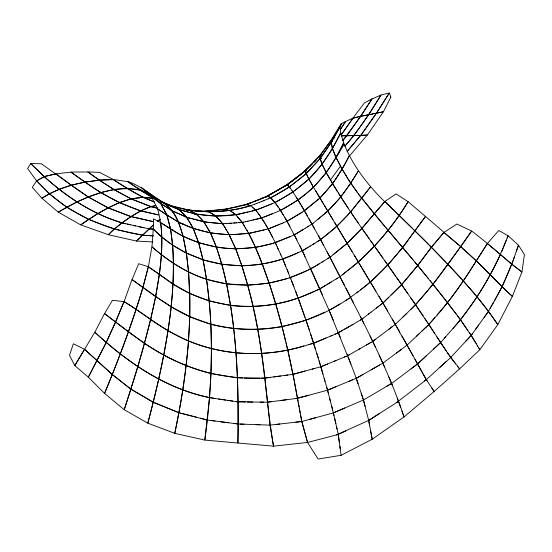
<?xml version="1.0" encoding="UTF-8"?>
<svg xmlns="http://www.w3.org/2000/svg" width="552" height="552" viewBox="0 0 552 552"><rect width="100%" height="100%" fill="white"/><g stroke="black" fill="none" stroke-linecap="round" stroke-linejoin="round"><path stroke-width="0.83" d="M303.986 345.862C261.952 358.897 214.652 355.647 175.736 334.664C157.203 325.783 141.698 312.032 124.096 301.599L131.99 279.581L155.74 296.507C147.639 334.871 136.53 372.496 124.214 409.701L104.556 393.39L88.355 377.168L106.391 342.247L115.513 322.023L144.438 343.413L150.634 319.587L155.588 296.562L171.272 306.767C166.676 346.152 158.017 384.91 147.777 423.177L124.248 409.694L137.821 366.825L144.458 343.406C164.903 356.93 187.197 367.542 211.016 373.587L209.532 397.675L204.799 440.075L174.784 433.348C184.485 387.373 190.681 340.501 189.819 293.436L173.073 284.045L148.398 266.719L138.669 263.725L132.121 279.54L142.885 287.468L148.412 266.726L151.883 246.868C168.194 260.654 186.003 272.916 206.62 279.284L209.194 301.006L189.791 293.443L188.563 272.267L186.452 253.051C174.218 246.834 162.75 239.064 153.352 228.997L153.421 218.854C163.875 223.684 172.776 231.198 183.154 236.221L186.417 253.078L203.005 259.854L221.863 264.229C237.16 322.458 238.809 383.129 237.94 443.021L273.488 446.154L307.533 442.456L338.279 434.472L345.862 430.974M317.02 200.424L319.918 198.03L332.58 183.788L342.137 169.147L340.467 166.028M340.487 165.917L335.968 157.458L332.504 148.585L340.584 132.915L343.71 142.864L336.058 157.534L342.074 169.112L347.477 177.958M234.248 423.487L238.098 423.971L237.926 443.028L204.82 440.068C211.243 394.038 213.355 347.318 209.201 300.992L230.591 305.546L226.61 283.811C198.382 279.919 173.017 265.553 151.979 246.799L153.256 229.066L161.991 237.181L172.721 245.185C173.963 265.747 173.287 286.364 171.141 306.843L155.698 296.5C159.887 272.122 163.882 247.33 160.701 222.587L170.561 228.949C173.342 247.206 173.942 265.698 172.962 284.128L159.431 274.378C162.04 252.637 163.73 230.239 157.617 208.925L178.537 222.18L193.269 228.431L198.596 242.763L203.046 259.771C228.5 267.658 256.073 267.382 281.485 259.426M225.561 400.055L209.539 397.675C165.29 388.546 127.484 362.36 94.854 332.221L104.494 313.577L115.616 322.009L106.322 342.254L88.32 377.175L74.789 365.576L69.497 355.309L73.368 343.765L84.559 349.326L112.201 374.484L130.886 389.119L153.173 402.229L178.869 412.682L174.784 433.348L147.812 423.163C159.845 377.582 170.264 331.303 172.983 284.114C209.27 307.768 256.004 312.529 296.838 298.57M142.844 287.482C132.238 323.527 118.942 358.697 104.556 393.39C119.066 358.703 132.045 323.403 143.009 287.426M282.769 187.259L265.415 197.264L287.254 184.803L306.098 170.375M514.319 257.135C508.075 274.965 499.864 292.056 490.176 308.285M513.491 259.516L518.48 245.212L508.061 235.752L503.817 246.302M516.403 251.174L518.473 245.212L524.4 254.582L521.944 271.991C504.631 259.04 489.017 243.984 471.684 231.04C452.371 258.039 433.879 285.943 410.543 309.7M513.07 260.71L502.713 285.37M506.177 240.437L501.927 250.994M507.115 238.098L508.054 235.752L498.773 230.488L487.381 243.501L476.307 260.861L460.713 246.64L433.065 284.252L415.594 304.814L396.508 277.318M503.341 247.475C490.935 276.78 474.078 304.4 453.088 328.35M334.105 137.965L331.883 139.049L331.359 142.533L320.022 158.438L320.332 155.326L331.876 139.042L341.219 123.627L340.177 126.815L331.09 142.368L332.559 148.626L322.023 164.255L320.25 158.603L320.125 155.153L305.29 170.872L306.043 173.576L320.222 158.59L331.09 142.361L332.152 139.221L341.502 123.793L345.559 121.274L340.487 129.285L345.807 121.433L352.838 118.1L341.377 134.826M468.848 308.333C481.268 291.58 491.501 273.316 500.485 254.52L511.821 264.291L521.93 271.998L512.387 296.403L497.821 324.583L479.854 349.692L478.777 347.912M494.44 300.605L502.085 286.792L489.424 273.902M475.527 329.406L488.465 311.356L493.585 302.144M344.255 144.224L336.058 157.534M488.568 273.026L476.272 260.868L460.672 246.647L471.643 231.04L456.842 224.022L443.787 232.537L431.436 247.248L416.739 266.699L401.642 284.673L391.133 295.016M484.152 317.379L488.458 311.362L487.761 310.445M466.06 340.97L471.208 335.423L478.756 324.9M340.453 166.228L330.469 179.938M477.701 346.125L471.208 335.423L472.284 333.919M467.806 309.762L460.561 319.808L444.367 338.286M341.184 134.681L353.066 118.252L360.532 116.217L347.098 135.544L342.93 140.429M332.718 140.27L331.117 142.395M331.207 142.457L332.035 141.422M342.847 140.374L360.746 116.362L383.426 111.725L367.328 135.074L360.656 135.399L347.132 151.414L360.649 135.392L341.398 135.875M437.067 314.964C456.739 293.305 471.594 267.975 487.402 243.501L499.684 253.823M434.707 317.69L428.849 324.514L416.65 336.085M430.022 323.155C447.548 304.042 462.679 282.921 476.266 260.868L489.445 273.895M349.637 155.781L367.273 135.026L360.711 135.447L376.395 113.195L368.681 114.795L353.908 135.599L344.876 146.163C358.614 130.369 370.047 112.76 381.08 95.02L389.25 92.957L375.505 114.65L360.746 135.475L341.246 135.751M433.403 349.264L440.627 342.537L445.609 336.865M296.162 197.071L298.025 200.017C318.38 185.713 333.201 165.186 343.592 142.809C354.274 169.802 373.373 191.979 394.832 211.154M469.918 336.81L450.646 357.592L439.978 367.259M319.07 156.961L320.077 155.919M316.048 160.066L314.033 162.129L316.089 160.094M312.018 164.185L303.027 172.59M320.098 159.507L321.209 158.403M142.14 235.587L153.559 224.761L138.745 238.878M311.99 164.151C303.386 172.631 293.933 180.449 283.721 186.887M320.146 159.542L321.264 158.452M388.787 297.286L382.957 303L376.319 308.113M384.123 301.861L401.656 284.68L417.712 265.484L402.649 247.503C389.056 264.139 374.387 280.092 356.868 292.684M141.008 236.691L141.388 236.325M139.877 237.788L140.629 237.056M149.019 228.825L153.842 229.156L149.019 228.852L121.971 222.884L114.298 229.052L88.555 219.448L66.73 207.214L58.25 212.147L80.682 224.878C92.853 216.301 105.625 208.483 119.37 202.701L140.739 210.816L158.396 214.921L140.725 210.892C129.002 217.447 117.859 225.181 108.33 234.697L80.689 224.843L97.683 213.658L108.102 207.904L130.969 216.563L153.139 221.6L130.962 216.584L121.964 222.925C86.574 212.209 56.373 189.681 30.753 163.571L27.6 168.512L36.618 180.911L49.459 193.835C60.603 187.963 72.774 184.589 85.049 182.056L70.897 172.148L56.076 173.825L71.222 185.224L88.272 196.926L76.735 202.011L58.243 212.168L41.848 198.154L49.48 193.786C74.52 215.901 106.281 228.956 139.007 234.476M139.125 238.519L137.241 240.327M406.755 313.35L395.439 324.279L388.318 329.668M402.988 317.007L415.58 304.814L410.398 297.273M114.305 229.018L108.33 234.71L136.489 241.052L152.897 241.942M136.861 240.686L136.482 241.045L137.993 239.602M422.066 330.952L428.842 324.514L415.587 304.814L423.067 315.896M419.354 333.512L407.176 345.034L396.55 352.99M436.963 336.906L440.634 342.537L417.526 363.982L411.04 368.86M426.185 355.964L417.533 363.982L391.637 383.412L386.338 386.545M446.071 361.739L426.289 379.652L396.626 402.58M321.554 154.325L305.146 170.727L306.043 170.368M272.578 203.571C285.874 197.347 297.928 188.887 308.837 179.076L313.46 187.218L326.329 172.81L322.064 164.275L308.906 179.145L313.529 187.287C300.888 198.444 286.957 208.511 270.977 214.293M318.939 198.817C331.821 186.472 341.447 171.334 349.478 155.498L342.074 169.112L346.408 176.198M318.007 199.631L302.303 212.134M316.082 201.238L304.504 210.781L298.039 200.045L300.902 204.785M322.906 215.19C337.5 203.067 348.422 187.294 358.2 171.189L350.575 183.223L357.496 192.648M320.947 216.812L327.798 211.105L324.39 205.406M321.906 215.998L318 219.241M319.939 217.619L312.101 224.064L305.415 228.162M313.094 223.27L310.99 224.761M309.161 246.661C325.011 237.774 338.548 225.437 350.596 211.947L333.58 185.444L326.308 172.79L337.224 191.24M323.672 237.16L336.906 226.279L334.678 222.518M323.562 245.219L320.615 239.63L322.637 237.967M333.16 254.672L347.118 243.356L361.884 228.362L350.63 211.968L336.879 226.258L352.066 251.602M331 256.376L329.93 257.232L361.781 319.263L360.325 320.119M300.757 174.301L305.187 170.761L308.796 179.041C322.561 166.048 332.132 149.668 340.791 133.018L339.915 126.67L331.331 142.506L332.332 148.495L336.099 157.541L326.218 172.728L322.195 164.372L320.063 158.458L306.181 173.707L289.42 186.928L287.468 184.72L286.812 184.989L298.708 175.812M268.21 198.83C282.079 192.455 294.637 183.678 306.091 173.611L308.899 179.138L292.946 192.02L292.098 190.792M348.036 270.301C372.165 251.519 392.065 227.603 408.135 201.68L425.44 216.432L402.594 247.482L387.842 265.043L384.516 260.337M334.76 137.351L334.229 137.772M342.309 274.827L346.884 271.191M424.55 381.018L426.289 379.652L423.011 373.78M299.681 175.205L302.282 173.024M360.559 289.807L370.426 282.072L387.808 265.022L371.365 241.762M307.816 171.472L306.532 172.472C307.057 170.803 309.368 172.535 307.705 171.403M358.096 291.711L348.015 299.087M380.293 305.049L382.943 303L379.058 296.479M301.123 173.983L286.757 184.913L266.029 196.864M371.027 312.184L378.969 306.063M369.702 313.184L361.774 319.256C377.809 350.927 392.755 383.226 404.043 416.926L372.207 439.233L341.101 455.296L318.118 459.043L307.533 442.449L301.799 421.5L300.447 414.262M368.384 314.212L371.02 312.17M363.099 318.249L361.781 319.256L360.408 316.544M392.582 326.432L372.717 341.419L366.459 345.014M375.27 346.87L372.717 341.426L375.56 339.301M334.043 137.903L332.152 139.228L320.084 155.133L321.492 154.463M401.097 349.582L382.909 363.133L371.227 369.799M195.601 213.396L194.387 214.293L195.608 213.445M397.212 398.02L398.496 401.387L368.688 420.41L336.361 434.969M379.838 413.303L368.688 420.41L369.564 425.123M318.532 235.787L329.944 257.253L327.543 258.743M317.165 241.783L319.463 240.341M328.737 257.984L323.948 260.93M312.584 244.57L314.875 243.17M321.561 262.393L323.941 260.951M307.637 226.81L308.754 226.127M316.793 265.305L322.748 261.689M336.216 278.967L340.018 276.621L358.365 262.062L347.098 243.335L361.912 228.39L371.33 241.776M310.293 245.992L302.351 250.801L329.109 310.327L350.927 364.168M319.166 263.877C291.773 280.899 258.577 288.013 226.589 283.832L247.731 285.184C263.111 337.651 264.76 392.52 273.502 446.14L269.956 425.123L264.96 378.072L261.538 378.044M337.479 278.173L319.808 288.875L322.72 295.603M302.089 230.177L305.422 228.176M308.016 247.372L302.358 250.808L299.908 245.93M315.599 266.05L308.285 270.025M327.364 284.315L331.145 282.037M302.344 212.134L287.054 221.255L283.452 222.753M298.777 232.178L303.2 229.522M302.089 230.191L294.382 234.828L290.766 236.339M301.254 212.789L287.061 221.269L289.876 226.506M326.101 285.094L319.815 288.875M296.921 239.934L294.382 234.828L297.68 232.847M346.656 299.881C295.561 334.795 224.291 340.432 171.244 306.774L189.812 316.593L188.508 341.06C226.582 356.689 269.852 357.42 308.83 344.538M345.304 300.709L349.368 298.259M278.16 207L280.547 210.402L298.059 200.059L292.974 192.055L275.062 202.536M339.887 303.931L329.109 310.314L333.229 320.174M290.145 187.97L289.483 187.011L270.728 197.788L267.589 196.112L264.912 197.167M388.918 377.085L391.637 383.412L363.464 400.007L333.442 412.868L309.693 419.354M335.409 334.112L350.127 326.059M344.317 329.42L353.032 324.355M351.583 325.218L361.774 319.256L363.83 323.431M330.738 336.071L338.521 332.78L342.868 330.268M358.641 349.464L371.151 342.323M360.201 348.588L347.732 355.674L344.365 357.075M379.569 365.044L356.254 378.299L349.057 381.287M349.285 354.791L347.732 355.674L347.16 354.253M362.899 374.532L356.254 378.299L348.264 357.089M315.751 290.628L319.815 288.896L310.334 267.81M318.463 289.483C291.421 303 260.716 308.989 230.626 305.484C235.545 337.382 237.67 369.633 238.015 401.884L227.341 400.31M307.002 270.611L289.103 278.015M314.398 291.242L298.246 298.156L301.171 306.436M320.436 314.033L324.769 312.177M297.418 252.906L302.344 250.801L305.035 256.542M344.676 408.066L333.442 412.868L334.05 415.573M298.632 252.416C280.961 261.048 261.517 265.312 241.9 265.822L235.718 248.911L230.115 236.601M318.994 314.668L306.049 320.153L315.482 349.092M296.162 253.465L282.762 259.081L280.485 254.086M332.29 335.402L313.674 343.199L310.445 344.096M290.718 236.38L272.854 243.315M326.073 338.024L313.674 343.192L308.83 344.524M289.503 236.884L275.338 242.721L271.881 235.973M312.17 369.115L320.898 366.749L346.049 356.371M352.652 379.79L327.529 390.174L297.493 398.323L280.602 400.504M334.291 361.236L335.968 360.546M336.485 386.483L327.536 390.167L330.482 401.532M281.065 223.726L283.473 222.753M322.968 374.07L320.898 366.742L327.591 363.989M282.286 223.243L275.193 226.12M279.919 224.209L268.279 228.901L265.45 229.57M264.063 197.637L266.029 196.864M261.213 198.782L264.063 197.644M270.114 204.557L272.626 203.55M274.061 226.575L268.279 228.894L266.878 226.589M262.241 198.23L266.236 196.636M262.628 198.223L256.942 200.486M268.182 198.844L261.848 201.363M267.672 205.537L271.405 204.04M268.638 215.225L272.143 213.824M260.91 198.761L263.559 197.713M263.173 200.838L264.429 200.341M265.25 206.496L268.976 205.013M266.312 216.149L269.783 214.769M260.882 198.775L255.59 200.859M252.671 202.17L258.35 199.927M262.855 207.442L266.554 205.972M264.008 217.06L267.451 215.694M254.079 201.618L255.5 201.059M259.343 202.356L261.91 201.335M262.945 207.4L258.143 209.291M260.489 208.373L264.146 206.931M265.146 216.605L257.963 218.84M256.887 200.355L248.966 203.446M256.846 203.329L259.405 202.322M262.855 217.509L260.461 218.254M249.814 203.288L251.236 202.736M254.368 204.295L256.901 203.308M259.371 208.808L252.057 211.071M248.393 203.84L245.571 204.944L246.979 204.392M254.403 204.281C232.509 212.272 208.891 213.037 185.983 209.967M256.997 209.732L254.562 210.484M250.27 202.936C238.367 208.132 218.047 210.139 201.066 211.678L202.329 211.181L189.005 210.181M247.634 203.957L224.347 209.539L202.329 211.202L209.139 211.933L186.997 210.077M265.491 197.071L287.447 184.692L289.469 186.997M304.552 320.588L282.093 326.646L285.695 341.412M313.915 368.653L293.008 374.318L284.239 375.498M275.91 424.453L301.799 421.507L315.62 417.74M305.194 371.02L293.008 374.304L295.251 386.331M308.747 395.28L295.624 398.558M287.771 278.401L269.203 283.183L247.724 285.198L241.893 265.864L242.28 267.037M274.089 243.039C255.438 248.697 235.725 250.042 216.46 247.165L210.464 232.958L207.587 228.176M271.598 243.639L255.583 247.427L235.718 248.911L228.48 233.413M262.145 230.343L265.816 229.473M259.709 230.915L264.084 229.894M249.559 211.651L253.223 210.809M255.479 219.413L259.04 218.592M257.729 218.896L253.023 219.979M257.273 231.481L261.455 230.515M247.068 212.223L250.656 211.409M258.936 231.102L251.222 232.875M244.577 212.796L248.124 211.989M250.587 220.538L253.906 219.786M256.528 231.654L248.807 233.427L242.825 233.841M242.093 213.362L246.868 212.278M247.876 221.159L251.45 220.345M239.609 213.921L244.384 212.844M245.571 221.676L248.172 221.09M246.427 233.579L250.912 232.937M237.125 214.48L241.921 213.403M243.315 222.18L245.778 221.628M239.492 213.948C212.796 219.047 184.913 214.162 160.922 201.597L164.11 202.881C151.91 195.815 141.415 186.072 127.871 181.518L140.139 190.136L151.745 194.973L160.784 203.46L172.293 210.905L187.873 217.681L203.902 221.897L216.846 223.18M243.391 222.166L238.712 222.67M273.723 376.912L287.744 375.036M280.733 375.974L264.96 378.072L270.225 377.368M260.116 402.111L267.472 402.18L286.233 399.786M267.485 402.173L271.232 401.697M295.824 422.183L301.806 421.493L307.54 442.449M279.898 423.998L269.949 425.13L256.004 424.633M241.052 222.497L242.204 222.415L243.059 223.87M236.339 222.835L239.92 222.587M245.364 233.668L237.96 234.179M233.931 223.001L236.408 222.835M235.221 222.918L231.495 223.167M241.824 233.917C220.151 236.277 198.044 231.792 178.572 222.125C170.133 199.624 145.169 194.725 127.767 181.677L113.222 179.441C126.16 188.122 139.573 196.298 154.16 201.908M230.26 223.249L231.578 223.16M229.018 223.325L230.343 223.243M236.946 234.241L229.287 234.731M229.094 223.325L225.237 223.567M226.561 223.484L222.67 223.726L213.376 222.849M259.806 378.044L244.336 377.913M247.227 401.98L263.794 402.153M242.632 377.892L237.477 377.837L211.009 373.587L211.499 348.795L210.919 324.286C234.172 330.337 258.453 330.841 282.079 326.68C276.593 305.96 270.294 285.453 262.849 265.353M252.754 402.042L236.256 401.614M245.392 401.959L238.036 401.87L238.078 423.984L244.06 424.198M240.072 424.053L259.992 424.778M173.604 230.329L172.41 230.267L173.611 230.35M168.684 205.303L170.513 205.406L163.337 202.439L179.186 209.719L196.76 214.259L189.053 210.25L170.499 205.447L177.551 208.897M152.731 198.251L142.837 197.361L131.107 198.775L150.855 206.538L157.672 208.228M168.664 205.378C195.318 213.21 223.933 213.976 250.67 205.717L255.817 210.188L257.508 212.458M186.348 209.939L187.694 210.057M185.976 209.988L186.486 210.036M223.505 225.119L222.67 223.719L216.881 223.174M211.023 222.622L213.334 222.842M210.988 222.615L206.282 222.152M165.372 212.272L160.763 203.495L151.172 196.402L141.222 187.28L151.676 195.077L160.742 203.515L172.307 210.892L186.811 217.378L206.269 222.145M152.669 198.389L142.927 197.167L131.038 198.962L112.96 188.86L99.312 180.242L85.07 182.022C101.975 194.539 120.853 204.074 140.712 210.926L150.855 206.538L155.836 205.661C146.77 207.186 138.697 211.92 130.948 216.646L108.123 207.821L88.237 197.023L76.7 202.108L66.716 207.269L49.494 193.759L59.161 189.315L71.263 185.134L41.352 163.758L30.774 163.53L44.243 176.564L56.062 173.859L44.257 176.53L36.618 180.911L32.278 187.3L41.842 198.182L49.487 193.766L36.653 180.842L44.208 176.633C67.558 197.809 94.689 215.459 125.366 223.663M238.078 423.984L220.772 421.769M228.466 422.756L211.161 420.527M180.614 413.151L207.31 420.031L215.011 421.024M218.44 398.999L232.682 401.104M214.894 398.461C168.436 390.816 128.775 363.451 94.778 332.221L84.587 349.326L112.256 374.477L130.838 389.132L153.214 402.215L178.834 412.689C183.333 388.981 186.555 365.058 188.584 341.019C164.896 331.504 145.569 314.674 123.952 301.633L115.637 322.002C129.513 332.877 143.727 343.378 158.941 352.328C190.771 371.144 228.031 380.107 264.96 378.079C260.551 340.536 253.72 303.165 242.259 267.092M139.007 234.469L142.519 235.214L153.421 235.883L142.519 235.193L133.736 233.351M143.969 227.769L138.904 226.679M133.729 233.351L116.079 229.432M133.832 225.568L135.523 225.94M130.451 224.816L127.057 224.05M177.206 208.559L175.957 208.27L177.206 208.628M157.658 208.256L150.834 206.634L131.065 198.913L119.404 202.591L108.088 207.931L88.279 196.905C104.797 190.709 122.62 186.493 140.236 189.971L151.469 196.967M200.203 418.202L207.338 420.017M196.629 417.291L178.841 412.689M248.503 205.144L250.67 205.717L246.316 204.461L248.49 205.144M154.167 201.859L142.864 197.319L127.264 188.273L140.125 190.185L151.531 196.843M178.103 209.139C184.927 213.914 189.281 221.228 193.255 228.459L210.478 232.909C217.895 249.2 222.684 266.464 226.561 283.9L206.593 279.298L203.012 259.833L198.658 242.666L193.241 228.487L186.811 217.378L179.172 209.732L164.089 202.908C174.577 211.168 179.635 223.732 183.126 236.249L198.596 242.763L216.474 247.13L221.821 264.311L241.893 265.871L235.732 248.855C217.488 248.372 199.596 244.06 183.071 236.325L186.328 253.182L172.714 245.178L170.478 229.025L166.918 215.183L178.593 222.104L183.05 236.346L170.568 228.935L166.966 215.135L165.386 212.258M270.742 197.809L267.582 196.098M189.067 210.188C197.243 213.672 203.55 220.31 207.587 228.162M459.65 245.757L443.842 232.537L431.367 247.241L417.76 265.498L415.884 263.242M460.699 246.64L425.509 216.446L402.677 247.503L374.194 213.79L361.85 228.349L369.005 238.416M252.257 207.131L256.48 211.085M412.061 227.997L384.951 201.445L361.953 228.397L361.249 227.369M413.938 229.901L428.366 244.17M395.687 212.058L397.461 213.817M397.516 213.817L429.387 245.191L445.899 262.221M429.339 245.198L447.955 264.367C465.888 283.293 483.241 302.903 497.821 324.583M490.293 274.772L501.368 286.026M203.902 221.883L196.74 214.328L215.935 216.115L235.883 214.728L236.635 215.68M446.878 263.304L461.472 278.919M276.428 204.523L270.749 197.83L273.709 201.087M462.431 279.961L475.417 294.851M274.523 201.977L273.716 201.087M222.677 223.698L215.935 216.115L209.139 211.961C216.812 215.756 222.366 222.539 226.396 229.977M476.272 295.837L487.057 309.541M413.055 259.868L385.51 227.238M241.376 221.421L242.211 222.428L238.947 218.516M414.904 262.124L415.842 263.249M384.64 226.203L358.807 194.539M241.321 221.373L238.554 218.033M238.167 217.564L238.837 218.378M428.297 278.387L417.705 265.484L444.015 298.045M237.781 217.088L238.45 217.902M238.064 217.433L236.946 216.06M430.208 280.726L456.545 314.44M237.312 216.515L237.684 216.97M236.587 215.618L237.015 216.149M444.926 299.191L460.561 319.808L467.896 330.538M457.353 366.059L459.574 368.881L434.169 391.471L404.043 416.926L401.966 411.102M455.676 363.94L450.646 357.592L424.723 318.359M259.716 215.356L264.512 222.649M259.337 214.852L264.077 221.925M258.957 214.362L259.474 215.032M258.37 213.576L259.102 214.549M257.632 212.61L258.584 213.879M257.86 212.92L256.542 211.161M457.353 315.516L471.201 335.423L476.079 343.447M358.179 193.586L348.001 178.841M358.138 193.607L374.201 213.783L384.875 201.418L396.094 193.911L408.059 201.666C394.749 224.215 377.327 244.087 358.386 262.076L354.191 255.079M382.846 257.977L370.578 240.651M488.458 311.362L497.235 323.762M395.639 276.09L387.787 265.015L407.776 293.498M279.512 208.946L283.438 215.259M278.477 207.469L276.793 205.04M277.794 206.489L275.068 202.563M289.897 187.618L292.995 192.082M358.434 223.27L350.561 211.927L370.578 186.887L350.665 211.975L350.058 211.043M469.228 332.49L471.215 335.416M446.271 351.01L440.627 342.537M427.276 381.128L426.289 379.652L434.169 391.471L431.712 387.78M447.527 352.887L459.574 368.881L479.854 349.699L477.156 345.241M348.215 208.242L340.722 196.981L350.637 183.257L346.918 177.102M434.748 333.532L428.835 324.514M338.252 192.896L340.791 197.016L327.778 211.078L332.966 219.675M251.857 239.761L247.11 230.619M248.007 232.102L248.407 232.765M228.052 232.702L228.873 234.055M227.258 231.405L228.073 232.744M323.893 204.592L315.544 190.654M270.094 232.482L265.74 224.698M246.351 229.363L247.206 230.777M226.81 230.66L227.638 232.026M301.309 205.475L320.622 239.644M287.061 221.276L284.659 217.288M246.799 230.108L244.212 225.809M226.023 229.363L226.851 230.729M375.926 291.249L358.365 262.069L387.642 310.99M266.264 225.554L264.629 222.835M245.157 227.383L245.571 228.073M313.488 187.245L347.118 243.356L329.951 257.253L327.067 251.795M264.222 222.152L264.932 223.353M225.575 228.597L225.989 229.287M280.554 210.422L287.054 221.255L302.358 250.808M243.742 225.016L244.329 225.996M224.781 227.279L225.195 227.983M242.735 223.325L243.908 225.292M224.333 226.52L224.747 227.217M223.519 225.161L223.939 225.871M382.943 303L413.013 355.702M392.327 318.973L399.841 332.09M204.716 223.305L210.464 232.944L229.294 234.71L230.108 236.539M307.402 215.86L304.511 210.795M308.823 218.316L314.806 229.025M402.056 335.968L426.289 379.652M422.466 372.8L414.952 359.248M293.94 234L294.382 234.828M162.281 206.434L166.952 215.149L157.63 208.918L151.207 196.36L160.756 203.495L162.281 206.441M329.937 257.239L344.717 285.791M346.07 288.379L353.494 302.931M270.549 233.365L272.757 237.705M271.439 235.117L268.272 228.894M372.724 341.426L369.999 335.899M255.169 246.578L259.895 257.998M253.92 244.012L258.184 253.816M254.776 245.785L252.657 241.417M251.809 239.665L253.54 243.246M252.699 241.514L250.525 237.015M250.567 237.077L248.807 233.427M379.107 355.012L384.551 366.949M277.228 246.916L280.913 255.045M278.594 249.939L275.338 242.721L276.731 245.812M287.102 269.624L293.85 286.674M261.144 261.027L262.855 265.319M283.245 260.275L288.517 273.074M259.861 257.915L270.038 285.784M285.639 266.092L282.762 259.095L283.238 260.247M258.15 253.741L261.165 261.096M338.521 332.78L340.246 337.086M295.81 291.801L305.07 317.434M391.637 383.412L392.493 385.662M291.415 280.271L297.266 295.637M290.428 277.663L290.918 278.953M398.496 401.387L400.573 407.217M301.661 307.823L309.382 330.255M361.208 393.231L363.464 400.007L368.688 420.417L372.207 439.233L370.668 431.008M310.817 334.574L318.187 357.924M358.055 383.73L356.254 378.292L363.464 400.007L365.093 406.389M270.025 285.819L275.814 304.131L283.176 331.083M319.09 360.863L325.038 381.397M320.898 366.735L316.834 353.515M326.701 387.249L327.536 390.167L324.21 378.465M331.593 405.782L335.857 423.681M332.704 410.039L329.744 398.689M328.267 393.01L327.536 390.167M286.053 342.875L289.151 356.254M283.521 332.573L287.861 350.244L294.126 380.321M337.065 429.077L334.65 418.278M336.465 426.379L338.279 434.472L339.335 442.29M293.008 374.304L289.144 356.268M295.527 387.828L298.039 401.221M301.806 421.5L299.37 408.473M294.402 381.825L299.108 407.024M298.301 402.677L300.178 412.82M338.279 434.472L340.211 448.797M339.866 446.195L341.101 455.296M189.722 299.315L189.791 316.6L210.857 324.348C209.781 302.655 207.228 281.065 203.081 259.744L186.355 253.154L188.625 272.191L189.722 299.315M155.809 295.189L155.574 296.569L142.996 287.419L148.288 266.788L159.466 274.385L155.809 295.189M116.072 320.746L115.547 322.016L104.57 313.564L112.435 300.295L124.055 301.613L116.072 320.746M390.871 97.048L383.474 111.759L376.443 113.229L389.312 92.991L390.871 97.048M75.396 364.561L74.789 365.576L84.539 349.326L75.396 364.561M380.231 96.214L368.653 114.775L360.601 116.258L372.034 99.001L380.997 94.972L380.231 96.214M371.931 98.939L360.684 116.32L352.9 118.142L364.43 102.913L371.931 98.939M183.112 223.974L182.781 224.395L183.112 224.002M160.259 219.296L157.775 221.173L160.259 219.296M224.347 209.525L223.063 210.077L224.353 209.56L229.922 210.498L235.883 214.756L229.915 210.484L224.347 209.539M244.315 205.399L243.867 205.592L244.308 205.399M100.85 192.538L88.223 197.043L71.277 185.113L84.994 182.181L100.85 192.538L119.356 202.736L131.107 198.761L113.802 189.598L99.408 180.055L113.112 179.635L127.25 188.287L113.891 189.398L100.857 192.517M99.374 180.111L85.008 182.139L70.939 172.065L87.74 171.989L99.374 180.111M113.195 179.476L99.325 180.193L87.809 171.886L99.636 172.396L113.195 179.476M162.309 202.011L161.281 201.583L162.309 202.011M504.666 289.193L502.092 286.785L512.373 296.41L504.666 289.193"/></g></svg>
